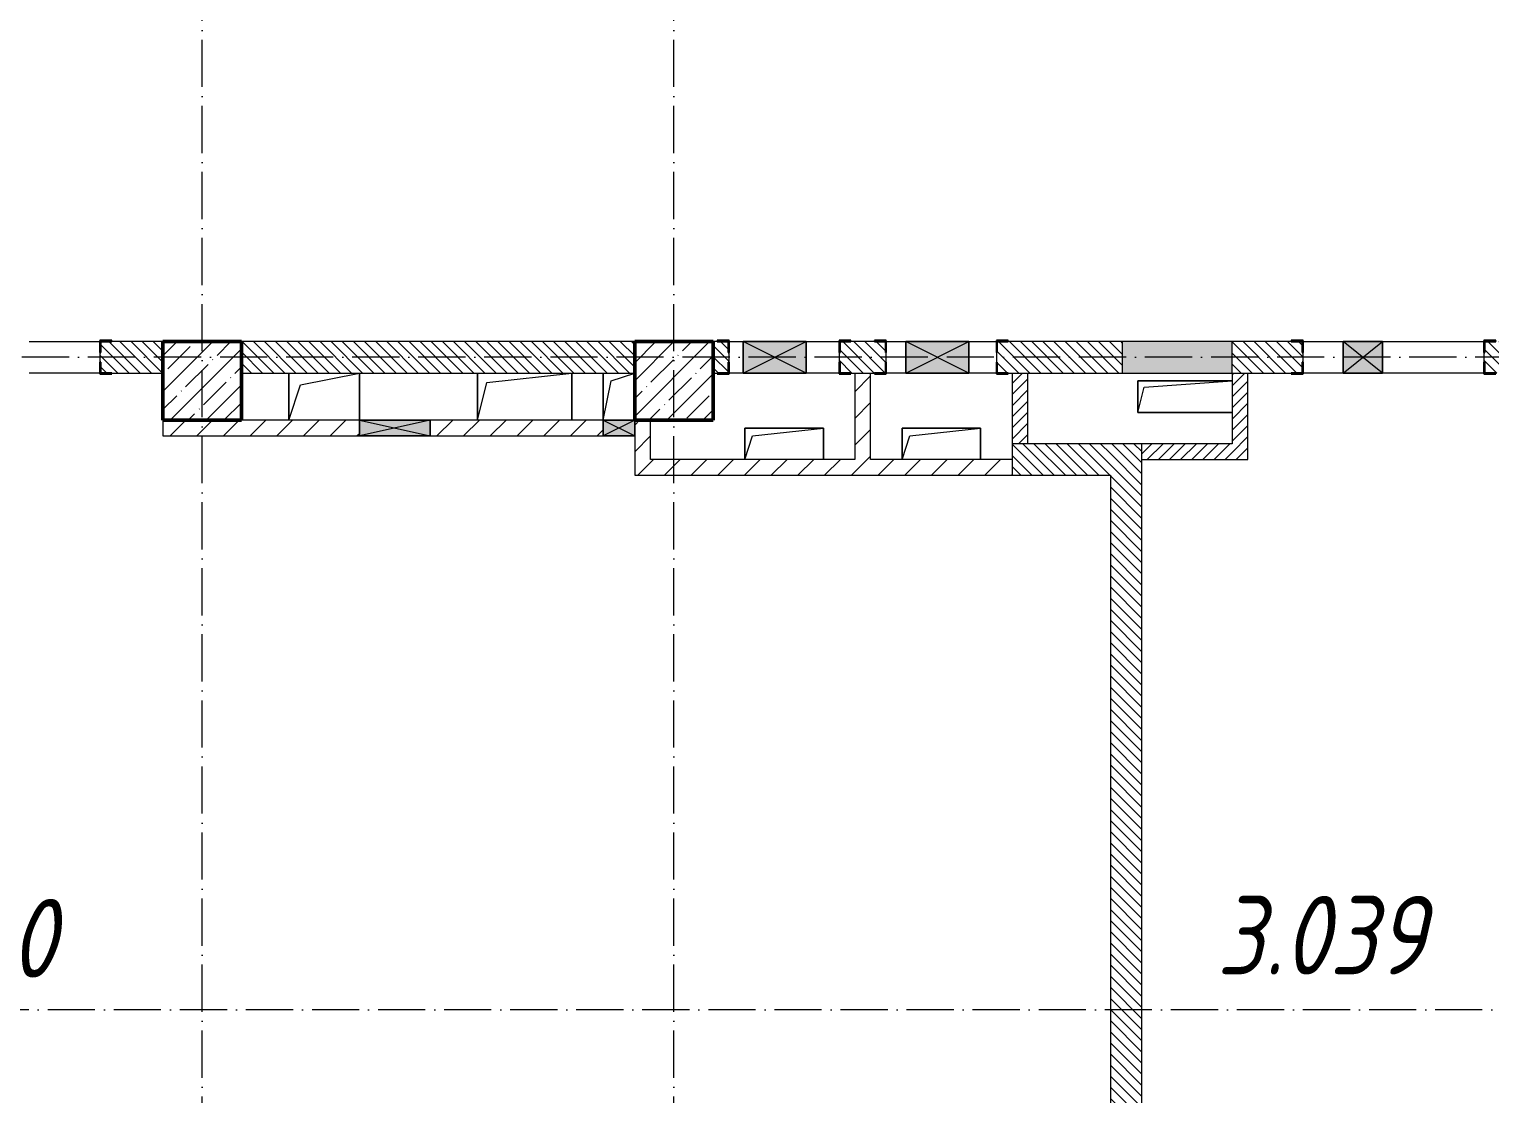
# Model space of a CAD drawing. Header units: millimetres. Extents: x 2294 to 908349, y -83289 to 219220.
# Drawn here: x 190534 to 199821, y 7322 to 14093 of the extents above; entities that cross this region are included whole.
import ezdxf

# ---------------------------------------------------------------- set-up
doc = ezdxf.new("R2010")
doc.units = ezdxf.units.MM
doc.linetypes.add('50_200_ШТРИХ_1Т_ш5_п1_п1_', pattern=[700, 500, -100, 0, -100])
for name, color, linetype, lineweight in [('A-DETL-GENF-OTLN', 7, 'Continuous', 9), ('A-FLOR-____-OTLN', 7, 'Continuous', 9), ('A-GENM-____-MCUT', 7, 'Continuous', 25), ('A-GENM-____-OTLN', 7, 'Continuous', 9), ('A-GENM-____-OTLN-1', 7, 'Continuous', 25), ('A-GLAZ-____-OTLN', 7, 'Continuous', 9), ('A-WALL-____-MCUT-3', 7, 'Continuous', 9), ('A-WALL-____-PATT-1', 7, 'Continuous', 9), ('A-WALL-FNSH-MCUT-1', 7, 'Continuous', 9), ('I-WALL-____-OTLN', 7, 'Continuous', 9), ('S-COLS-____-MCUT', 7, 'Continuous', 50), ('S-COLS-____-OTLN', 7, 'Continuous', 9), ('S-GRID-____-OTLN-1', 7, '50_200_ШТРИХ_1Т_ш5_п1_п1_', 9), ('Марки помещений', 7, 'Continuous', 9)]:
    doc.layers.add(name, color=color, linetype=linetype, lineweight=lineweight)
doc.styles.add('ISOCPEUR_I_2', font='isocpeui.ttf', dxfattribs={"width": 0.85, "height": 2.3})
pattern_1 = [(135, (165583.507, 6025.276), (-35.35534, -35.35534), [])]
pattern_2 = [(45, (165583.51, 6025.28), (-84.8528, 84.8528), [])]
pattern_3 = [(45, (165583.507, 6025.276), (-35.35534, 35.35534), [])]

# ---------------------------------------------------------------- blocks, each defined once
blk = doc.blocks.new('3osi')
at = {"layer": 'S-GRID-____-OTLN-1', "color": 251, "ltscale": 0.6, "true_color": 0x636466}
for p, q in [((191633.5, 1542.7), (191633.5, 16175.8)), ((194633.5, 1542.7), (194633.5, 16175.8)), ((255902.3, 12006.3), (160914.7, 12006.3)), ((269510, 7856.3), (160914.7, 7856.3))]:
    blk.add_line(p, q, dxfattribs=at)
blk = doc.blocks.new('BSC_Колонна _Прямоугольная - 500х500-V75-АР1_План отверстий 3 этажа в осях 1-64_А-ГГ')
at = {"layer": 'S-COLS-____-OTLN'}
h = blk.add_hatch(dxfattribs=at)
h.set_pattern_fill('FP_112', color=256, style=0, pattern_type=2)
h.set_pattern_definition([(45, (-29050, -5831.04), (-114.04925, 114.04925), []), (45, (-28935.95, -5831.04), (-114.04925, 114.04925), [201.613, -40.323, 3.353, -36.97])])
h.paths.add_polyline_path([(-250, -250), (250, -250), (250, 250), (-250, 250)], flags=0)
at = {"layer": 'S-COLS-____-MCUT'}
for p, q in [((250, 250), (-250, 250)), ((-250, 250), (-250, -250)), ((250, -250), (250, 250)), ((-250, -250), (250, -250))]:
    blk.add_line(p, q, dxfattribs=at)
blk = doc.blocks.new('BSC_Колонна _Прямоугольная - 500х500-V105-АР1_План отверстий 3 этажа в осях 1-64_А-ГГ')
at = {"layer": 'S-COLS-____-OTLN'}
h = blk.add_hatch(dxfattribs=at)
h.set_pattern_fill('FP_128', color=256, style=0, pattern_type=2)
h.set_pattern_definition([(45, (-26050, -5831.04), (-114.0493, 114.0493), []), (45, (-25935.95, -5831.04), (-114.0493, 114.0493), [201.613, -40.323, 3.353, -36.97])])
h.paths.add_polyline_path([(-250, -250), (250, -250), (250, 250), (-250, 250)], flags=0)
at = {"layer": 'S-COLS-____-MCUT'}
for p, q in [((250, 250), (-250, 250)), ((-250, 250), (-250, -250)), ((250, -250), (250, 250)), ((-250, -250), (250, -250))]:
    blk.add_line(p, q, dxfattribs=at)
blk = doc.blocks.new('Фахверк_СКБ_Уголок - 200_3960_зеркало-28268689-АР1_План отверстий 3 этажа в осях 1-64_А-ГГ')
at = {"layer": 'A-GENM-____-MCUT'}
for p, q in [((200, 156), (125, 156)), ((125, 156), (125, 81)), ((131, 81), (131, 150)), ((131, 150), (200, 150)), ((200, 150), (200, 156)), ((125, 81), (131, 81)), ((131, 19), (125, 19)), ((125, 19), (125, -56)), ((131, -50), (131, 19)), ((125, -56), (200, -56)), ((200, -50), (131, -50)), ((200, -56), (200, -50))]:
    blk.add_line(p, q, dxfattribs=at)
blk = doc.blocks.new('Фахверк_СКБ_Уголок - 200_3960-28268576-АР1_План отверстий 3 этажа в осях 1-64_А-ГГ')
at = {"layer": 'A-GENM-____-MCUT'}
for p, q in [((200, 156), (125, 156)), ((125, 156), (125, 81)), ((131, 81), (131, 150)), ((131, 150), (200, 150)), ((200, 150), (200, 156)), ((125, 81), (131, 81)), ((131, 19), (125, 19)), ((125, 19), (125, -56)), ((131, -50), (131, 19)), ((125, -56), (200, -56)), ((200, -50), (131, -50)), ((200, -56), (200, -50))]:
    blk.add_line(p, q, dxfattribs=at)
blk = doc.blocks.new('154_Стойка_СКБ_Уголок - СМ-2180_200-28268025-АР1_План отверстий 3 этажа в осях 1-64_А-ГГ')
at = {"layer": 'A-GENM-____-MCUT'}
for p, q in [((125, 156), (125, 81)), ((200, 156), (125, 156)), ((131, 81), (131, 150)), ((131, 150), (200, 150)), ((200, 150), (200, 156)), ((125, 81), (131, 81)), ((131, 19), (125, 19)), ((125, 19), (125, -56)), ((131, -50), (131, 19)), ((125, -56), (200, -56)), ((200, -50), (131, -50)), ((200, -56), (200, -50))]:
    blk.add_line(p, q, dxfattribs=at)
blk = doc.blocks.new('AR_Отверстие Ниша - Лючок-36918011-АР1_План отверстий 3 этажа в осях 1-64_А-ГГ')
at = {"layer": 'A-GLAZ-____-OTLN'}
blk.add_hatch(color=256, dxfattribs=at).paths.add_polyline_path([(350, 100), (-350, 100), (-350, -100), (350, -100)], flags=0)
for p, q in [((350, 100), (-350, 100)), ((-350, 100), (-350, -100)), ((350, -100), (350, 100)), ((-350, -100), (350, -100))]:
    blk.add_line(p, q, dxfattribs=at)
blk = doc.blocks.new('AR_Отверстие прямоугольное _в плите_ - AR_Отверстие прямоугольное _в плите_-V167-АР1_План отверстий 3 этажа в осях 1-64_А-ГГ')
at = {"layer": 'A-GENM-____-OTLN'}
for p, q in [((250, 100), (-250, 100)), ((-250, 100), (-250, -100)), ((-200, 50), (250, 100)), ((250, -100), (250, 100)), ((-250, -100), (-200, 50))]:
    blk.add_line(p, q, dxfattribs=at)
blk = doc.blocks.new('AR_Отверстие прямоугольное _в плите_ - AR_Отверстие прямоугольное _в плите_-V173-АР1_План отверстий 3 этажа в осях 1-64_А-ГГ')
at = {"layer": 'A-GENM-____-OTLN'}
for p, q in [((300, 100), (-300, 100)), ((-300, 100), (-300, -100)), ((-260, 60), (300, 100)), ((-300, -100), (-260, 60)), ((-300, -100), (300, -100))]:
    blk.add_line(p, q, dxfattribs=at)
blk = doc.blocks.new('AR_Отверстие прямоугольное _в плите_ - AR_Отверстие прямоугольное _в плите_-V190-АР1_План отверстий 3 этажа в осях 1-64_А-ГГ')
at = {"layer": 'A-GENM-____-OTLN'}
for p, q in [((-100, 150), (-100, -150)), ((-100, -150), (-50, 100)), ((-50, 100), (100, 150))]:
    blk.add_line(p, q, dxfattribs=at)
blk = doc.blocks.new('AR_Отверстие прямоугольное _в плите_ - AR_Отверстие прямоугольное _в плите_-V194-АР1_План отверстий 3 этажа в осях 1-64_А-ГГ')
at = {"layer": 'A-GENM-____-OTLN'}
for p, q in [((-300, 150), (-300, -150)), ((-240, 90), (300, 150)), ((300, -150), (300, 150)), ((-300, -150), (-240, 90))]:
    blk.add_line(p, q, dxfattribs=at)
blk = doc.blocks.new('AR_Отверстие прямоугольное _в плите_ - AR_Отверстие прямоугольное _в плите_-30552670-АР1_План отверстий 3 этажа в осях 1-64_А-ГГ')
at = {"layer": 'A-GENM-____-OTLN'}
for p, q in [((-225, 150), (-225, -150)), ((-150, 75), (225, 150)), ((225, -150), (225, 150)), ((-225, -150), (-150, 75))]:
    blk.add_line(p, q, dxfattribs=at)
blk = doc.blocks.new('AR_Отверстие прямоугольное _в стене_ - AR_Отверстие прямоугольное _в стене__ЭОМ-36415860-АР1_План отверстий 3 этажа в осях 1-64_А-ГГ')
at = {"layer": 'A-GLAZ-____-OTLN'}
blk.add_hatch(color=256, dxfattribs=at).paths.add_polyline_path([(200, 100), (-200, 100), (-200, -100), (200, -100)], flags=0)
at = {"layer": 'A-DETL-GENF-OTLN'}
for p, q in [((-200, -100), (-200, 100)), ((-200, 100), (200, 100)), ((200, 100), (-200, -100)), ((-200, 100), (200, -100)), ((200, 100), (-200, 100)), ((-200, 100), (-200, -100)), ((200, 100), (200, -100)), ((200, -100), (200, 100)), ((200, -100), (-200, -100)), ((-200, -100), (200, -100))]:
    blk.add_line(p, q, dxfattribs=at)
blk = doc.blocks.new('AR_Отверстие прямоугольное _в стене_ - AR_Отверстие прямоугольное _в стене__ЭОМ-36419344-АР1_План отверстий 3 этажа в осях 1-64_А-ГГ')
at = {"layer": 'A-GLAZ-____-OTLN'}
blk.add_hatch(color=256, dxfattribs=at).paths.add_polyline_path([(200, 100), (-200, 100), (-200, -100), (200, -100), (200, 86.8)], flags=0)
at = {"layer": 'A-DETL-GENF-OTLN'}
for p, q in [((-200, -100), (-200, 100)), ((-200, 100), (200, 100)), ((200, 100), (-200, -100)), ((-200, 100), (200, -100)), ((200, 100), (-200, 100)), ((-200, 100), (-200, -100)), ((200, 100), (200, -100)), ((200, -100), (200, 100)), ((200, -100), (-200, -100)), ((-200, -100), (200, -100))]:
    blk.add_line(p, q, dxfattribs=at)
blk = doc.blocks.new('AR_Отверстие прямоугольное _в стене_ - AR_Отверстие прямоугольное _в стене__ОВ-36982548-АР1_План отверстий 3 этажа в осях 1-64_А-ГГ')
at = {"layer": 'A-GLAZ-____-OTLN'}
blk.add_hatch(color=256, dxfattribs=at).paths.add_polyline_path([(225, -50), (225, 50), (-225, 50), (-225, -50)], flags=0)
at = {"layer": 'A-DETL-GENF-OTLN'}
for p, q in [((-225, -50), (-225, 50)), ((-225, 50), (225, 50)), ((225, 50), (-225, -50)), ((-225, 50), (225, -50)), ((225, 50), (-225, 50)), ((-225, 50), (-225, -50)), ((225, 50), (225, -50)), ((225, -50), (225, 50)), ((225, -50), (-225, -50)), ((-225, -50), (225, -50))]:
    blk.add_line(p, q, dxfattribs=at)
blk = doc.blocks.new('AR_Отверстие прямоугольное _в стене__БезПР - AR_Отверстие прямоугольное _в стене__БезПР-36427681-АР1_План отверстий 3 этажа в осях 1-64_А-ГГ')
at = {"layer": 'A-GLAZ-____-OTLN'}
blk.add_hatch(color=256, dxfattribs=at).paths.add_polyline_path([(125, 100), (-125, 100), (-125, -100), (125, -100)], flags=0)
at = {"layer": 'A-DETL-GENF-OTLN'}
for p, q in [((-125, -100), (-125, 100)), ((-125, 100), (125, 100)), ((125, 100), (-125, -100)), ((-125, 100), (125, -100)), ((125, 100), (-125, 100)), ((-125, 100), (-125, -100)), ((125, 100), (125, -100)), ((125, -100), (125, 100)), ((125, -100), (-125, -100)), ((-125, -100), (125, -100))]:
    blk.add_line(p, q, dxfattribs=at)
at = {"layer": 'A-GLAZ-____-OTLN'}
blk.add_line((125, 100), (-125, 100), dxfattribs=at)
blk = doc.blocks.new('AR_Отверстие прямоугольное _в стене__БезПР - AR_Отверстие прямоугольное _в стене__БезПР-36899683-АР1_План отверстий 3 этажа в осях 1-64_А-ГГ')
at = {"layer": 'A-GLAZ-____-OTLN'}
blk.add_hatch(color=256, dxfattribs=at).paths.add_polyline_path([(100, -50), (100, 50), (-100, 50), (-100, -50)], flags=0)
at = {"layer": 'A-DETL-GENF-OTLN'}
for p, q in [((-100, -50), (-100, 50)), ((-100, 50), (100, 50)), ((100, 50), (-100, -50)), ((-100, 50), (100, -50)), ((100, 50), (-100, 50)), ((-100, 50), (-100, -50)), ((100, 50), (100, -50)), ((100, -50), (100, 50)), ((100, -50), (-100, -50)), ((-100, -50), (100, -50))]:
    blk.add_line(p, q, dxfattribs=at)
blk = doc.blocks.new('3floor')
at = {"layer": 'A-WALL-____-PATT-1'}
h = blk.add_hatch(dxfattribs=at)
h.set_pattern_fill('FP_6', color=256, style=0, pattern_type=2)
h.set_pattern_definition(pattern_1)
h.paths.add_polyline_path([(190989.5, 11906.3), (191383.5, 11906.3), (191383.5, 12106.3), (190989.5, 12106.3), (190989.5, 12037.3), (190983.5, 12037.3), (190983.5, 11975.3), (190989.5, 11975.3), (190989.5, 11909.3)], flags=0)
h.paths.add_polyline_path([(188333.5, 11906.3), (189277.5, 11906.3), (189277.5, 11975.3), (189283.5, 11975.3), (189283.5, 12037.3), (189277.5, 12037.3), (189277.5, 12106.3), (188333.5, 12106.3), (188333.5, 11970.6)], flags=0)
h.paths.add_polyline_path([(187883.5, 11906.3), (187933.5, 11906.3), (187933.5, 12106.3), (187883.5, 12106.3)], flags=0)
h = blk.add_hatch(dxfattribs=at)
h.set_pattern_fill('FP_6', color=256, style=0, pattern_type=2)
h.set_pattern_definition(pattern_1)
h.paths.add_polyline_path([(194383.5, 11906.3), (194383.5, 12106.3), (191883.5, 12106.3), (191883.5, 11906.3), (193849.3, 11906.3)], flags=0)
h = blk.add_hatch(dxfattribs=at)
h.set_pattern_fill('FP_6', color=256, style=0, pattern_type=2)
h.set_pattern_definition(pattern_1)
h.paths.add_polyline_path([(199858.5, 11906.3), (200383.5, 11906.3), (200383.5, 12106.3), (199789.5, 12106.3), (199789.5, 12037.3), (199783.5, 12037.3), (199783.5, 11975.3), (199789.5, 11975.3), (199789.5, 11906.3)], flags=0)
h.paths.add_polyline_path([(198558.5, 11906.3), (198627.5, 11906.3), (198627.5, 11975.3), (198633.5, 11975.3), (198633.5, 12037.3), (198627.5, 12037.3), (198627.5, 12106.3), (198183.5, 12106.3), (198183.5, 11906.3)], flags=0)
h.paths.add_polyline_path([(197483.5, 11906.3), (197483.5, 12106.3), (196689.5, 12106.3), (196689.5, 12037.3), (196683.5, 12037.3), (196683.5, 11975.3), (196689.5, 11975.3), (196689.5, 11906.3), (197384.2, 11906.3)], flags=0)
h.paths.add_polyline_path([(195758.5, 11906.3), (195977.5, 11906.3), (195977.5, 11975.3), (195983.5, 11975.3), (195983.5, 12037.3), (195977.5, 12037.3), (195977.5, 12106.3), (195689.5, 12106.3), (195689.5, 12037.3), (195683.5, 12037.3), (195683.5, 11975.3), (195689.5, 11975.3), (195689.5, 11906.3)], flags=0)
h.paths.add_polyline_path([(194883.5, 11906.3), (194977.5, 11906.3), (194977.5, 11975.3), (194983.5, 11975.3), (194983.5, 12037.3), (194977.5, 12037.3), (194977.5, 12106.3), (194883.5, 12106.3), (194883.5, 12000.3)], flags=0)
h = blk.add_hatch(dxfattribs=at)
h.set_pattern_fill('FP_4', color=256, style=0, pattern_type=2)
h.set_pattern_definition(pattern_2)
h.paths.add_polyline_path([(195883.5, 11356.3), (195883.5, 11906.3), (195783.5, 11906.3), (195783.5, 11356.3)], flags=0)
h = blk.add_hatch(dxfattribs=at)
h.set_pattern_fill('FP_5', color=256, style=0, pattern_type=2)
h.set_pattern_definition(pattern_3)
h.paths.add_polyline_path([(196883.5, 11456.3), (196883.5, 11906.3), (196783.5, 11906.3), (196783.5, 11456.3)], flags=0)
h = blk.add_hatch(dxfattribs=at)
h.set_pattern_fill('FP_5', color=256, style=0, pattern_type=2)
h.set_pattern_definition(pattern_3)
h.paths.add_polyline_path([(198283.5, 11356.3), (198283.5, 11906.3), (198183.5, 11906.3), (198183.5, 11356.3)], flags=0)
h = blk.add_hatch(dxfattribs=at)
h.set_pattern_fill('FP_4', color=256, style=0, pattern_type=2)
h.set_pattern_definition(pattern_2)
h.paths.add_polyline_path([(191883.5, 11506.3), (192633.5, 11506.3), (192633.5, 11606.3), (191383.5, 11606.3), (191383.5, 11506.3)], flags=0)
h.paths.add_polyline_path([(193083.5, 11506.3), (194183.5, 11506.3), (194183.5, 11606.3), (193083.5, 11606.3)], flags=0)
h = blk.add_hatch(dxfattribs=at)
h.set_pattern_fill('FP_4', color=256, style=0, pattern_type=2)
h.set_pattern_definition(pattern_2)
h.paths.add_polyline_path([(194483.5, 11356.3), (194483.5, 11606.3), (194383.5, 11606.3), (194383.5, 11356.3)], flags=0)
h = blk.add_hatch(dxfattribs=at)
h.set_pattern_fill('FP_6', color=256, style=0, pattern_type=2)
h.set_pattern_definition(pattern_1)
h.paths.add_polyline_path([(197408.5, 11256.3), (197408.5, 11456.3), (196783.5, 11456.3), (196783.5, 11256.3), (197384.2, 11256.3)], flags=0)
h = blk.add_hatch(dxfattribs=at)
h.set_pattern_fill('FP_6', color=256, style=0, pattern_type=2)
h.set_pattern_definition(pattern_1)
h.paths.add_polyline_path([(197608.5, 4356.3), (197608.5, 11456.3), (197408.5, 11456.3), (197408.5, 4362.3), (197458.5, 4362.3), (197458.5, 4356.3)], flags=0)
h = blk.add_hatch(dxfattribs=at)
h.set_pattern_fill('FP_5', color=256, style=0, pattern_type=2)
h.set_pattern_definition(pattern_3)
h.paths.add_polyline_path([(198183.5, 11356.3), (198183.5, 11456.3), (197608.5, 11456.3), (197608.5, 11356.3)], flags=0)
h = blk.add_hatch(dxfattribs=at)
h.set_pattern_fill('FP_4', color=256, style=0, pattern_type=2)
h.set_pattern_definition(pattern_2)
h.paths.add_polyline_path([(195616.7, 11256.3), (196783.5, 11256.3), (196783.5, 11356.3), (194383.5, 11356.3), (194383.5, 11256.3)], flags=0)
at = {"layer": 'A-FLOR-____-OTLN'}
for p, q in [((192183.5, 11606.3), (192183.5, 11906.3)), ((192633.5, 11906.3), (192633.5, 11606.3)), ((193383.5, 11606.3), (193383.5, 11906.3)), ((193983.5, 11906.3), (193983.5, 11606.3)), ((194183.5, 11606.3), (194183.5, 11906.3)), ((197583.5, 11856.3), (198183.5, 11856.3)), ((197583.5, 11656.3), (197583.5, 11856.3)), ((198183.5, 11656.3), (197583.5, 11656.3)), ((195083.5, 11556.3), (195583.5, 11556.3)), ((195083.5, 11356.3), (195083.5, 11556.3)), ((195583.5, 11556.3), (195583.5, 11356.3)), ((196083.5, 11556.3), (196583.5, 11556.3)), ((196083.5, 11356.3), (196083.5, 11556.3)), ((196583.5, 11556.3), (196583.5, 11356.3))]:
    blk.add_line(p, q, dxfattribs=at)
at = {"layer": 'A-WALL-____-MCUT-3'}
for p, q in [((191383.5, 12106.3), (191058.5, 12106.3)), ((194383.5, 12106.3), (191883.5, 12106.3)), ((194908.5, 12106.3), (194883.5, 12106.3)), ((195908.5, 12106.3), (195758.5, 12106.3)), ((197483.5, 12106.3), (196758.5, 12106.3)), ((198558.5, 12106.3), (198183.5, 12106.3)), ((190983.5, 12037.3), (190983.5, 11975.3)), ((194983.5, 11975.3), (194983.5, 12037.3)), ((195683.5, 12037.3), (195683.5, 11975.3)), ((195983.5, 11975.3), (195983.5, 12037.3)), ((196683.5, 12037.3), (196683.5, 11975.3)), ((198633.5, 11975.3), (198633.5, 12037.3)), ((199783.5, 12037.3), (199783.5, 11975.3)), ((191058.5, 11906.3), (191383.5, 11906.3)), ((191883.5, 11906.3), (194383.5, 11906.3)), ((194883.5, 11906.3), (194908.5, 11906.3)), ((195758.5, 11906.3), (195908.5, 11906.3)), ((196758.5, 11906.3), (197483.5, 11906.3)), ((198183.5, 11906.3), (198558.5, 11906.3)), ((197608.5, 11456.3), (196783.5, 11456.3)), ((196783.5, 11456.3), (196783.5, 11256.3)), ((197608.5, 4356.3), (197608.5, 11456.3)), ((196783.5, 11256.3), (197408.5, 11256.3)), ((197408.5, 11256.3), (197408.5, 4362.3))]:
    blk.add_line(p, q, dxfattribs=at)
at = {"layer": 'A-WALL-FNSH-MCUT-1'}
for p, q in [((195783.5, 11906.3), (195783.5, 11356.3)), ((195883.5, 11356.3), (195883.5, 11906.3)), ((196783.5, 11906.3), (196783.5, 11456.3)), ((196883.5, 11456.3), (196883.5, 11906.3)), ((198183.5, 11906.3), (198183.5, 11906.3)), ((198183.5, 11906.3), (198183.5, 11456.3)), ((198283.5, 11356.3), (198283.5, 11906.3)), ((191383.5, 11606.3), (191383.5, 11506.3)), ((192633.5, 11606.3), (191883.5, 11606.3)), ((194183.5, 11606.3), (193083.5, 11606.3)), ((194483.5, 11356.3), (194483.5, 11606.3)), ((191383.5, 11506.3), (192633.5, 11506.3)), ((193083.5, 11506.3), (194183.5, 11506.3)), ((194383.5, 11506.3), (194383.5, 11256.3)), ((198183.5, 11456.3), (197608.5, 11456.3)), ((195783.5, 11356.3), (194483.5, 11356.3)), ((196783.5, 11356.3), (195883.5, 11356.3)), ((197608.5, 11356.3), (198283.5, 11356.3)), ((194383.5, 11256.3), (196783.5, 11256.3))]:
    blk.add_line(p, q, dxfattribs=at)
at = {"layer": 'I-WALL-____-OTLN'}
for p, q in [((190533.5, 12106.3), (190983.5, 12106.3)), ((194983.5, 12106.3), (195073.5, 12106.3)), ((195473.5, 12106.3), (195683.5, 12106.3)), ((195983.5, 12106.3), (196108.5, 12106.3)), ((196508.5, 12106.3), (196683.5, 12106.3)), ((198633.5, 12106.3), (198888.5, 12106.3)), ((199138.5, 12106.3), (199783.5, 12106.3)), ((190983.5, 11906.3), (190533.5, 11906.3)), ((195073.5, 11906.3), (194983.5, 11906.3)), ((195683.5, 11906.3), (195473.5, 11906.3)), ((196108.5, 11906.3), (195983.5, 11906.3)), ((196683.5, 11906.3), (196508.5, 11906.3)), ((198888.5, 11906.3), (198633.5, 11906.3)), ((199783.5, 11906.3), (199138.5, 11906.3))]:
    blk.add_line(p, q, dxfattribs=at)
at = {"layer": 'A-GENM-____-OTLN'}
for name, p in [('AR_Отверстие прямоугольное _в плите_ - AR_Отверстие прямоугольное _в плите_-30552670-АР1_План отверстий 3 этажа в осях 1-64_А-ГГ', (192408.5, 11756.3)), ('AR_Отверстие прямоугольное _в плите_ - AR_Отверстие прямоугольное _в плите_-V194-АР1_План отверстий 3 этажа в осях 1-64_А-ГГ', (193683.5, 11756.3)), ('AR_Отверстие прямоугольное _в плите_ - AR_Отверстие прямоугольное _в плите_-V190-АР1_План отверстий 3 этажа в осях 1-64_А-ГГ', (194283.5, 11756.3)), ('AR_Отверстие прямоугольное _в плите_ - AR_Отверстие прямоугольное _в плите_-V173-АР1_План отверстий 3 этажа в осях 1-64_А-ГГ', (197883.5, 11756.3)), ('AR_Отверстие прямоугольное _в плите_ - AR_Отверстие прямоугольное _в плите_-V167-АР1_План отверстий 3 этажа в осях 1-64_А-ГГ', (195333.5, 11456.3)), ('AR_Отверстие прямоугольное _в плите_ - AR_Отверстие прямоугольное _в плите_-V167-АР1_План отверстий 3 этажа в осях 1-64_А-ГГ', (196333.5, 11456.3))]:
    blk.add_blockref(name, p, dxfattribs=at)
at = {"layer": 'A-GENM-____-OTLN-1'}
for name, p in [('Фахверк_СКБ_Уголок - 200_3960-28268576-АР1_План отверстий 3 этажа в осях 1-64_А-ГГ', (190858.5, 11956.3)), ('Фахверк_СКБ_Уголок - 200_3960-28268576-АР1_План отверстий 3 этажа в осях 1-64_А-ГГ', (195558.5, 11956.3)), ('154_Стойка_СКБ_Уголок - СМ-2180_200-28268025-АР1_План отверстий 3 этажа в осях 1-64_А-ГГ', (196558.5, 11956.3)), ('154_Стойка_СКБ_Уголок - СМ-2180_200-28268025-АР1_План отверстий 3 этажа в осях 1-64_А-ГГ', (199658.5, 11956.3))]:
    blk.add_blockref(name, p, dxfattribs=at)
at = {"layer": 'A-GENM-____-OTLN-1', "rotation": 180}
for name, p in [('Фахверк_СКБ_Уголок - 200_3960_зеркало-28268689-АР1_План отверстий 3 этажа в осях 1-64_А-ГГ', (195108.5, 12056.3)), ('Фахверк_СКБ_Уголок - 200_3960_зеркало-28268689-АР1_План отверстий 3 этажа в осях 1-64_А-ГГ', (196108.5, 12056.3)), ('154_Стойка_СКБ_Уголок - СМ-2180_200-28268025-АР1_План отверстий 3 этажа в осях 1-64_А-ГГ', (198758.5, 12056.3))]:
    blk.add_blockref(name, p, dxfattribs=at)
at = {"layer": 'A-GLAZ-____-OTLN', "rotation": 180}
for name, p in [('AR_Отверстие прямоугольное _в стене_ - AR_Отверстие прямоугольное _в стене__ЭОМ-36415860-АР1_План отверстий 3 этажа в осях 1-64_А-ГГ', (195273.5, 12006.3)), ('AR_Отверстие прямоугольное _в стене_ - AR_Отверстие прямоугольное _в стене__ЭОМ-36419344-АР1_План отверстий 3 этажа в осях 1-64_А-ГГ', (196308.5, 12006.3)), ('AR_Отверстие Ниша - Лючок-36918011-АР1_План отверстий 3 этажа в осях 1-64_А-ГГ', (197833.5, 12006.3)), ('AR_Отверстие прямоугольное _в стене__БезПР - AR_Отверстие прямоугольное _в стене__БезПР-36427681-АР1_План отверстий 3 этажа в осях 1-64_А-ГГ', (199013.5, 12006.3))]:
    blk.add_blockref(name, p, dxfattribs=at)
at = {"layer": 'A-GLAZ-____-OTLN'}
for name, p in [('AR_Отверстие прямоугольное _в стене_ - AR_Отверстие прямоугольное _в стене__ОВ-36982548-АР1_План отверстий 3 этажа в осях 1-64_А-ГГ', (192858.5, 11556.3)), ('AR_Отверстие прямоугольное _в стене__БезПР - AR_Отверстие прямоугольное _в стене__БезПР-36899683-АР1_План отверстий 3 этажа в осях 1-64_А-ГГ', (194283.5, 11556.3))]:
    blk.add_blockref(name, p, dxfattribs=at)
at = {"layer": 'S-COLS-____-OTLN'}
for name, p in [('BSC_Колонна _Прямоугольная - 500х500-V105-АР1_План отверстий 3 этажа в осях 1-64_А-ГГ', (191633.5, 11856.3)), ('BSC_Колонна _Прямоугольная - 500х500-V75-АР1_План отверстий 3 этажа в осях 1-64_А-ГГ', (194633.5, 11856.3))]:
    blk.add_blockref(name, p, dxfattribs=at)
at = {"layer": 'Марки помещений', "char_height": 500, "attachment_point": 1, "style": 'ISOCPEUR_I_2'}
for s, insert, width in [('3.040', (189376.1, 8561.8), 817.721), ('3.039', (198084.9, 8581), 785.654)]:
    blk.add_mtext(s, dxfattribs=dict(at, insert=insert, width=width))

msp = doc.modelspace()

# ---------------------------------------------------------------- block references
for name in ['3osi', '3floor']:
    msp.add_blockref(name, (0, 0))

doc.saveas('drawing.dxf')
